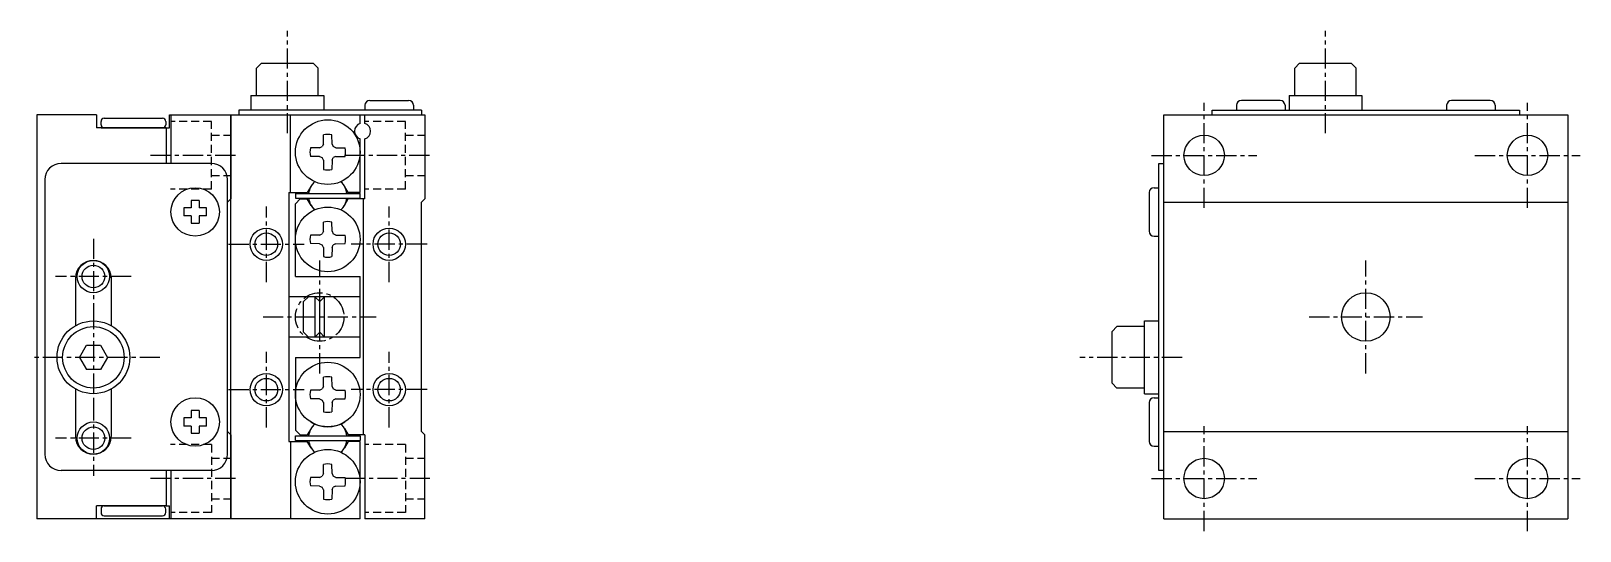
# Model space of a CAD drawing. Extents: x 80 to 276, y 60 to 192.
# Drawn here: x 180.3 to 276.2, y 130 to 160.9 of the extents above; entities that cross this region are included whole.
import ezdxf

# ---------------------------------------------------------------- set-up
doc = ezdxf.new("R2010")
doc.units = 0
doc.linetypes.add('CENTER', pattern=[2, 1.25, -0.25, 0.25, -0.25])
doc.linetypes.add('DASHED', pattern=[0.75, 0.5, -0.25])
doc.layers.get('0').update_dxf_attribs({"linetype": 'CONTINUOUS'})
doc.layers.add('CENTER', color=1, linetype='CENTER')

msp = doc.modelspace()

# ---------------------------------------------------------------- linework, layer by layer
at = {"color": 7, "linetype": 'CONTINUOUS'}
for p, q in [((194.604, 158.949), (194.304, 158.649)), ((194.304, 156.949), (194.304, 158.649)), ((194.604, 158.949), (197.804, 158.949)), ((197.804, 158.949), (198.104, 158.649)), ((198.104, 156.949), (198.104, 158.649)), ((258.822, 158.949), (258.522, 158.649)), ((258.522, 156.949), (258.522, 158.649)), ((258.822, 158.949), (262.022, 158.949)), ((262.022, 158.949), (262.322, 158.649)), ((262.322, 156.949), (262.322, 158.649)), ((193.955, 156.949), (193.955, 156.049)), ((193.955, 156.949), (198.453, 156.949)), ((198.453, 156.949), (198.453, 156.049)), ((201.004, 156.349), (201.004, 156.049)), ((201.304, 156.649), (203.704, 156.649)), ((204.004, 156.349), (204.004, 156.049)), ((254.922, 156.349), (254.922, 156.049)), ((257.622, 156.649), (255.222, 156.649)), ((257.922, 156.349), (257.922, 156.049)), ((258.173, 156.949), (262.671, 156.949)), ((258.173, 156.949), (258.173, 156.049)), ((262.671, 156.949), (262.671, 156.049)), ((267.922, 156.349), (267.922, 156.049)), ((270.622, 156.649), (268.222, 156.649)), ((270.922, 156.349), (270.922, 156.049)), ((180.704, 155.749), (180.704, 130.749)), ((184.404, 155.749), (180.704, 155.749)), ((184.404, 155.749), (184.404, 154.949)), ((184.677, 155.149), (184.677, 155.349)), ((184.877, 155.549), (188.477, 155.549)), ((188.677, 155.349), (188.677, 155.149)), ((188.904, 155.749), (192.704, 155.749)), ((188.904, 154.949), (188.904, 155.749)), ((189.004, 155.749), (189.004, 152.749)), ((192.704, 155.749), (204.704, 155.749)), ((192.704, 130.749), (192.704, 155.749)), ((192.704, 155.749), (192.704, 150.549)), ((204.504, 156.049), (193.204, 156.049)), ((204.504, 156.049), (193.204, 156.049)), ((193.204, 156.049), (193.204, 155.749)), ((196.404, 150.949), (196.404, 155.749)), ((200.704, 155.226), (200.704, 155.749)), ((201.004, 155.226), (201.004, 155.749)), ((204.504, 156.049), (204.504, 155.749)), ((204.704, 155.749), (204.704, 150.549)), ((250.422, 155.749), (275.422, 155.749)), ((250.422, 130.749), (250.422, 155.749)), ((253.422, 156.049), (272.422, 156.049)), ((253.422, 155.749), (253.422, 156.049)), ((272.422, 156.049), (272.422, 155.749)), ((275.422, 155.749), (275.422, 130.749)), ((188.704, 154.949), (184.404, 154.949)), ((184.677, 154.949), (188.904, 154.949)), ((184.877, 154.949), (188.477, 154.949)), ((185.876, 154.949), (187.479, 154.949)), ((188.704, 154.949), (188.704, 152.749)), ((198.434, 153.95), (198.444, 154.517)), ((198.974, 153.95), (198.964, 154.517)), ((198.203, 153.719), (197.635, 153.709)), ((198.203, 153.719), (198.363, 153.79)), ((198.434, 153.95), (198.363, 153.79)), ((198.974, 153.95), (199.045, 153.79)), ((199.205, 153.719), (199.045, 153.79)), ((199.205, 153.719), (199.773, 153.709)), ((200.704, 150.949), (200.704, 154.272)), ((201.004, 150.549), (201.004, 154.272)), ((191.504, 152.749), (182.204, 152.749)), ((198.203, 153.179), (197.635, 153.189)), ((198.203, 153.179), (198.363, 153.107)), ((198.434, 152.947), (198.363, 153.107)), ((198.434, 152.947), (198.444, 152.38)), ((198.974, 152.947), (198.964, 152.38)), ((198.974, 152.947), (199.045, 153.107)), ((199.205, 153.179), (199.045, 153.107)), ((199.205, 153.179), (199.773, 153.189)), ((250.122, 133.749), (250.122, 152.749)), ((250.122, 152.749), (250.422, 152.749)), ((181.204, 151.749), (181.204, 134.749)), ((192.504, 134.749), (192.504, 151.749)), ((192.704, 150.549), (192.504, 150.349)), ((196.304, 150.949), (196.304, 135.549)), ((196.304, 150.949), (197.44, 150.949)), ((196.704, 150.899), (200.704, 150.899)), ((196.704, 150.899), (196.704, 150.599)), ((196.704, 150.599), (200.704, 150.599)), ((197.004, 150.549), (196.704, 150.249)), ((197.004, 150.549), (197.44, 150.549)), ((197.669, 151.346), (197.44, 150.949)), ((197.669, 150.151), (197.44, 150.549)), ((199.968, 150.949), (199.739, 151.346)), ((199.739, 150.151), (199.968, 150.549)), ((200.704, 150.949), (199.968, 150.949)), ((201.004, 150.549), (199.97, 150.549)), ((200.704, 150.599), (200.704, 150.899)), ((200.904, 150.549), (200.904, 135.949)), ((204.704, 150.549), (204.504, 150.349)), ((249.522, 150.949), (249.522, 148.549)), ((249.822, 151.249), (250.122, 151.249)), ((190.254, 149.999), (189.804, 149.999)), ((189.804, 149.999), (189.804, 149.499)), ((190.254, 149.499), (189.804, 149.499)), ((190.254, 150.449), (190.254, 149.999)), ((190.754, 150.449), (190.254, 150.449)), ((190.254, 149.499), (190.254, 149.049)), ((190.754, 150.449), (190.754, 149.999)), ((191.204, 149.999), (190.754, 149.999)), ((191.204, 149.499), (190.754, 149.499)), ((190.754, 149.499), (190.754, 149.049)), ((191.204, 149.499), (191.204, 149.999)), ((196.704, 145.749), (196.704, 150.249)), ((204.504, 136.149), (204.504, 150.349)), ((250.422, 150.349), (275.422, 150.349)), ((190.254, 149.049), (190.754, 149.049)), ((198.434, 148.55), (198.363, 148.39)), ((198.434, 148.55), (198.444, 149.117)), ((198.974, 148.55), (198.964, 149.117)), ((198.974, 148.55), (199.045, 148.39)), ((198.203, 148.319), (197.635, 148.309)), ((198.203, 147.779), (197.635, 147.789)), ((198.203, 148.319), (198.363, 148.39)), ((198.203, 147.779), (198.363, 147.707)), ((198.434, 147.547), (198.363, 147.707)), ((198.974, 147.547), (199.045, 147.707)), ((199.205, 148.319), (199.045, 148.39)), ((199.205, 147.779), (199.045, 147.707)), ((199.205, 148.319), (199.773, 148.309)), ((199.205, 147.779), (199.773, 147.789)), ((249.822, 148.249), (250.122, 148.249)), ((198.434, 147.547), (198.444, 146.98)), ((198.974, 147.547), (198.964, 146.98)), ((183.104, 145.749), (183.104, 142.711)), ((185.304, 145.749), (185.304, 142.711)), ((196.704, 145.749), (200.704, 145.749)), ((200.704, 140.749), (200.704, 145.749)), ((200.704, 144.499), (196.304, 144.499)), ((197.204, 144.199), (197.504, 144.499)), ((197.204, 142.299), (197.204, 144.199)), ((197.904, 144.499), (197.504, 144.499)), ((197.904, 144.499), (197.904, 141.999)), ((197.904, 144.499), (198.204, 144.199)), ((198.204, 144.199), (198.504, 144.499)), ((198.204, 142.299), (198.204, 144.199)), ((198.504, 141.999), (198.504, 144.499)), ((249.222, 142.998), (250.122, 142.998)), ((249.222, 138.5), (249.222, 142.998)), ((200.704, 141.999), (196.304, 141.999)), ((197.504, 141.999), (197.204, 142.299)), ((197.904, 141.999), (197.504, 141.999)), ((197.904, 141.999), (198.204, 142.299)), ((198.204, 142.299), (198.504, 141.999)), ((247.222, 142.349), (247.522, 142.649)), ((247.222, 139.149), (247.222, 142.349)), ((249.222, 142.649), (247.522, 142.649)), ((183.338, 140.749), (183.771, 141.499)), ((183.771, 141.499), (184.637, 141.499)), ((184.637, 141.499), (185.07, 140.749)), ((183.338, 140.749), (183.771, 139.999)), ((184.637, 139.999), (183.771, 139.999)), ((185.07, 140.749), (184.637, 139.999)), ((196.704, 140.749), (196.704, 136.249)), ((196.704, 140.749), (200.704, 140.749)), ((198.434, 138.95), (198.444, 139.517)), ((198.974, 138.95), (198.964, 139.517)), ((247.222, 139.149), (247.522, 138.849)), ((183.104, 138.786), (183.104, 135.849)), ((185.304, 138.786), (185.304, 135.849)), ((198.203, 138.719), (197.635, 138.709)), ((198.203, 138.179), (197.635, 138.189)), ((198.203, 138.719), (198.363, 138.79)), ((198.203, 138.179), (198.363, 138.107)), ((198.434, 138.95), (198.363, 138.79)), ((198.434, 137.947), (198.363, 138.107)), ((198.974, 138.95), (199.045, 138.79)), ((198.974, 137.947), (199.045, 138.107)), ((199.205, 138.719), (199.045, 138.79)), ((199.205, 138.179), (199.045, 138.107)), ((199.205, 138.719), (199.773, 138.709)), ((199.205, 138.179), (199.773, 138.189)), ((249.222, 138.849), (247.522, 138.849)), ((249.222, 138.5), (250.122, 138.5)), ((249.822, 138.249), (250.122, 138.249)), ((190.254, 137.449), (190.254, 136.999)), ((190.754, 137.449), (190.254, 137.449)), ((190.754, 137.449), (190.754, 136.999)), ((198.434, 137.947), (198.444, 137.38)), ((198.974, 137.947), (198.964, 137.38)), ((249.522, 137.949), (249.522, 135.549)), ((190.254, 136.999), (189.804, 136.999)), ((189.804, 136.999), (189.804, 136.499)), ((190.254, 136.499), (189.804, 136.499)), ((190.254, 136.499), (190.254, 136.049)), ((191.204, 136.999), (190.754, 136.999)), ((190.754, 136.499), (190.754, 136.049)), ((191.204, 136.499), (190.754, 136.499)), ((191.204, 136.499), (191.204, 136.999)), ((192.504, 136.149), (192.704, 135.949)), ((197.004, 135.949), (196.704, 136.249)), ((197.669, 136.346), (197.44, 135.949)), ((199.739, 136.346), (199.968, 135.949)), ((204.504, 136.149), (204.704, 135.949)), ((250.422, 136.149), (275.422, 136.149)), ((190.254, 136.049), (190.754, 136.049)), ((192.704, 135.949), (192.704, 130.749)), ((196.304, 135.549), (197.44, 135.549)), ((196.404, 135.549), (196.404, 130.749)), ((196.704, 135.899), (200.704, 135.899)), ((196.704, 135.599), (196.704, 135.899)), ((196.704, 135.599), (200.704, 135.599)), ((197.004, 135.949), (197.44, 135.949)), ((197.669, 135.151), (197.44, 135.549)), ((199.968, 135.549), (199.739, 135.151)), ((200.704, 135.549), (199.968, 135.549)), ((201.004, 135.949), (199.97, 135.949)), ((200.704, 135.899), (200.704, 135.599)), ((200.704, 130.749), (200.704, 135.549)), ((201.004, 135.949), (201.004, 130.749)), ((204.704, 130.749), (204.704, 135.949)), ((249.822, 135.249), (250.122, 135.249)), ((191.504, 133.749), (182.204, 133.749)), ((188.704, 133.749), (188.704, 131.549)), ((189.004, 133.749), (189.004, 130.749)), ((198.203, 133.319), (197.635, 133.309)), ((198.203, 133.319), (198.363, 133.39)), ((198.434, 133.55), (198.363, 133.39)), ((198.434, 133.55), (198.444, 134.117)), ((198.974, 133.55), (198.964, 134.117)), ((198.974, 133.55), (199.045, 133.39)), ((199.205, 133.319), (199.045, 133.39)), ((199.205, 133.319), (199.773, 133.309)), ((250.422, 133.749), (250.122, 133.749)), ((198.203, 132.779), (197.635, 132.789)), ((198.203, 132.779), (198.363, 132.707)), ((198.434, 132.547), (198.363, 132.707)), ((198.434, 132.547), (198.444, 131.98)), ((198.974, 132.547), (198.964, 131.98)), ((198.974, 132.547), (199.045, 132.707)), ((199.205, 132.779), (199.045, 132.707)), ((199.205, 132.779), (199.773, 132.789)), ((188.704, 131.549), (184.404, 131.549)), ((184.404, 130.749), (184.404, 131.549)), ((184.677, 131.349), (184.677, 131.149)), ((184.877, 131.549), (188.477, 131.549)), ((185.876, 131.549), (187.479, 131.549)), ((188.677, 131.149), (188.677, 131.349)), ((188.704, 131.549), (188.904, 131.549)), ((188.904, 130.749), (188.904, 131.549)), ((192.704, 130.749), (180.704, 130.749)), ((184.877, 130.949), (188.477, 130.949)), ((200.704, 130.749), (192.704, 130.749)), ((204.704, 130.749), (201.004, 130.749)), ((250.422, 130.749), (275.422, 130.749))]:
    msp.add_line(p, q, dxfattribs=at)
at = {"color": 3, "linetype": 'DASHED'}
for p, q in [((191.504, 155.349), (188.977, 155.349)), ((191.504, 151.149), (191.504, 155.349)), ((203.504, 155.349), (201.004, 155.349)), ((203.504, 151.149), (203.504, 155.349)), ((191.504, 154.499), (192.677, 154.499)), ((203.504, 154.499), (204.704, 154.499)), ((191.504, 151.999), (192.677, 151.999)), ((203.504, 151.999), (204.704, 151.999)), ((191.504, 151.149), (188.977, 151.149)), ((203.504, 151.149), (201.004, 151.149)), ((191.504, 135.349), (188.977, 135.349)), ((191.504, 135.349), (191.504, 131.149)), ((203.504, 135.349), (201.004, 135.349)), ((203.504, 135.349), (203.504, 131.149)), ((191.504, 134.499), (192.677, 134.499)), ((203.504, 134.499), (204.704, 134.499)), ((191.504, 131.999), (192.677, 131.999)), ((203.504, 131.999), (204.704, 131.999)), ((191.504, 131.149), (188.977, 131.149)), ((203.504, 131.149), (201.004, 131.149))]:
    msp.add_line(p, q, dxfattribs=at)
at = {"color": 7, "linetype": 'CONTINUOUS'}
for centre, radius in [((198.704, 153.449), 2), ((252.922, 153.249), 1.25), ((272.922, 153.249), 1.25), ((190.504, 149.749), 1.5), ((198.704, 148.049), 2), ((262.922, 143.249), 1.5), ((184.204, 140.749), 2.25), ((184.204, 140.749), 1.9), ((198.704, 138.449), 2), ((190.504, 136.749), 1.5), ((198.704, 133.049), 2), ((252.922, 133.249), 1.25), ((272.922, 133.249), 1.25)]:
    msp.add_circle(centre, radius, dxfattribs=at)
at = {"color": 3, "linetype": 'CONTINUOUS'}
for centre, radius in [((194.904, 147.749), 1), ((202.504, 147.749), 1), ((194.904, 147.749), 0.7), ((202.504, 147.749), 0.7), ((184.204, 145.749), 1), ((184.204, 145.749), 0.7), ((194.904, 138.749), 1), ((194.904, 138.749), 0.7), ((202.504, 138.749), 1), ((202.504, 138.749), 0.7), ((184.204, 135.749), 1), ((184.204, 135.749), 0.7)]:
    msp.add_circle(centre, radius, dxfattribs=at)
at = {"color": 7, "linetype": 'CONTINUOUS'}
for centre, radius, start, end in [((201.304, 156.349), 0.3, 90, 180), ((203.704, 156.349), 0.3, 0, 90), ((255.222, 156.349), 0.3, 90, 180), ((257.622, 156.349), 0.3, 0, 90), ((268.222, 156.349), 0.3, 90, 180), ((270.622, 156.349), 0.3, 0, 90), ((184.877, 155.349), 0.2, 90, 180), ((188.477, 155.349), 0.2, 0, 90), ((184.877, 155.149), 0.2, 180, 270), ((188.477, 155.149), 0.2, 270, 0), ((198.704, 153.449), 1.1, 76.32798, 103.67202), ((200.854, 154.749), 0.5, 107.45784, 252.54216), ((200.854, 154.749), 0.5, 287.4576, 72.5424), ((198.704, 153.449), 1.1, 166.32798, 193.67202), ((198.704, 153.449), 1.1, 346.32798, 13.67202), ((182.204, 151.749), 1, 90, 180), ((191.504, 151.749), 1, 0, 90), ((198.704, 153.449), 1.1, 256.32798, 283.67202), ((198.704, 150.749), 1.191, 132.92835, 172.76225), ((198.796, 150.657), 1.32, 133.1314, 148.54528), ((198.704, 150.749), 1.191, 7.23775, 47.07165), ((198.613, 150.657), 1.32, 31.45472, 46.86723), ((198.704, 150.749), 1.191, 187.23775, 227.07165), ((198.704, 150.749), 1.191, 312.92835, 352.76225), ((249.822, 150.949), 0.3, 90, 180), ((198.796, 150.84), 1.32, 211.45472, 226.86719), ((198.613, 150.84), 1.32, 313.13277, 328.54528), ((198.704, 148.049), 1.1, 76.32798, 103.67202), ((249.822, 148.549), 0.3, 180, 270), ((198.704, 148.049), 1.1, 166.32798, 193.67202), ((198.704, 148.049), 1.1, 346.32798, 13.67202), ((184.204, 145.649), 1.1, 0, 180), ((198.704, 148.049), 1.1, 256.32798, 283.67202), ((198.704, 138.449), 1.1, 76.32798, 103.67202), ((198.704, 138.449), 1.1, 166.32798, 193.67202), ((198.704, 138.449), 1.1, 346.32798, 13.67202), ((249.822, 137.949), 0.3, 90, 180), ((198.704, 138.449), 1.1, 256.32798, 283.67202), ((198.704, 135.749), 1.191, 132.92835, 172.76225), ((198.704, 138.449), 2, 238.21151, 301.78849), ((198.796, 135.657), 1.32, 133.13281, 148.54528), ((198.704, 135.749), 1.191, 7.23775, 47.07165), ((198.613, 135.657), 1.32, 31.45472, 46.86723), ((184.204, 135.849), 1.1, 180, 0), ((198.704, 135.749), 1.191, 187.23775, 227.07165), ((198.796, 135.84), 1.32, 211.45472, 226.8686), ((198.704, 135.749), 1.191, 312.92835, 352.76225), ((198.613, 135.84), 1.32, 313.13277, 328.54528), ((249.822, 135.549), 0.3, 180, 270), ((182.204, 134.749), 1, 180, 270), ((191.504, 134.749), 1, 270, 0), ((198.704, 133.049), 1.1, 166.32798, 193.67202), ((198.704, 133.049), 1.1, 76.32798, 103.67202), ((198.704, 133.049), 1.1, 346.32798, 13.67202), ((184.877, 131.349), 0.2, 90, 180), ((188.477, 131.349), 0.2, 0, 90), ((198.704, 133.049), 1.1, 256.32798, 283.67202), ((184.877, 131.149), 0.2, 180, 270), ((188.477, 131.149), 0.2, 270, 0)]:
    msp.add_arc(centre, radius, start, end, dxfattribs=at)
at = {"layer": 'CENTER', "color": 1, "linetype": 'CENTER'}
for p, q in [((196.204, 154.616), (196.204, 160.949)), ((260.422, 154.616), (260.422, 160.949)), ((252.922, 149.999), (252.922, 156.499)), ((272.922, 149.999), (272.922, 156.499)), ((192.996, 153.249), (187.504, 153.249)), ((204.996, 153.249), (199.504, 153.249)), ((249.672, 153.249), (256.172, 153.249)), ((269.672, 153.249), (276.172, 153.249)), ((194.904, 145.406), (194.904, 150.092)), ((202.504, 145.406), (202.504, 150.092)), ((184.204, 148.092), (184.204, 143.406)), ((192.561, 147.749), (197.247, 147.749)), ((204.847, 147.749), (200.161, 147.749)), ((198.204, 139.749), (198.204, 146.749)), ((262.922, 139.749), (262.922, 146.749)), ((186.547, 145.749), (181.861, 145.749)), ((184.204, 143.749), (184.204, 137.749)), ((194.704, 143.249), (201.704, 143.249)), ((259.422, 143.249), (266.422, 143.249)), ((194.904, 136.406), (194.904, 141.092)), ((202.504, 136.406), (202.504, 141.092)), ((188.322, 140.749), (180.344, 140.749)), ((251.555, 140.749), (245.222, 140.749)), ((184.204, 138.092), (184.204, 133.406)), ((192.561, 138.749), (197.247, 138.749)), ((204.847, 138.749), (200.161, 138.749)), ((252.922, 129.999), (252.922, 136.499)), ((272.922, 129.999), (272.922, 136.499)), ((186.547, 135.749), (181.861, 135.749)), ((192.996, 133.249), (187.504, 133.249)), ((205.023, 133.249), (199.531, 133.249)), ((249.672, 133.249), (256.172, 133.249)), ((269.672, 133.249), (276.172, 133.249))]:
    msp.add_line(p, q, dxfattribs=at)
msp.add_circle((198.204, 143.249), 1.5, dxfattribs=at)

doc.saveas('drawing.dxf')
